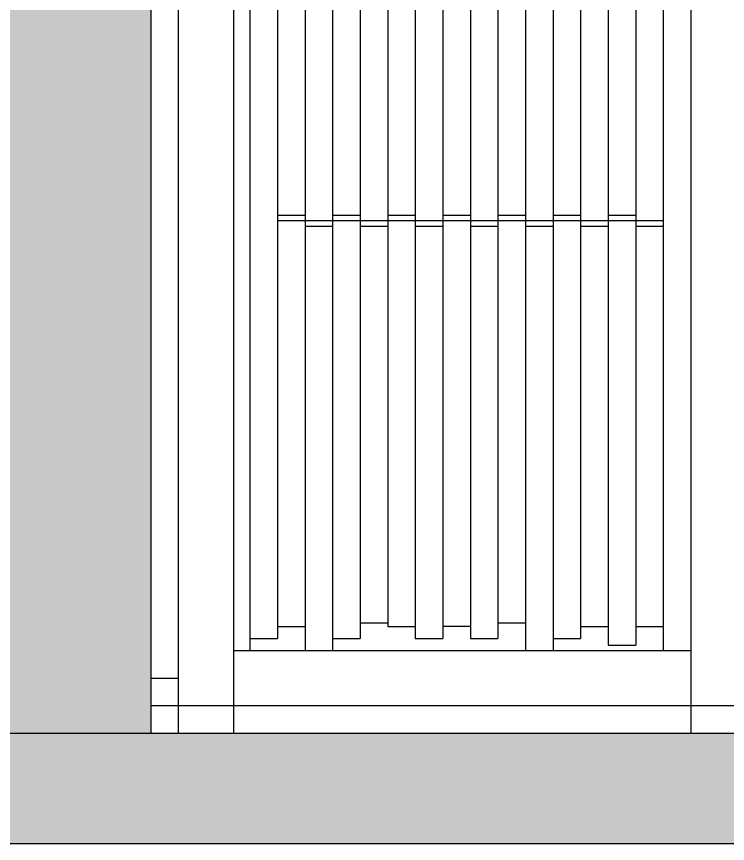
# Model space of a CAD drawing. Header units: millimetres. Extents: x 3409 to 3822, y 896 to 1108.
# Drawn here: x 3421.976 to 3423.266, y 1034.878 to 1036.378 of the extents above; entities that cross this region are included whole.
import ezdxf

# ---------------------------------------------------------------- set-up
doc = ezdxf.new("R2010")
doc.units = ezdxf.units.MM
for name, color, linetype in [('a-epipla', 8, 'Continuous'), ('a-toixoi', 5, 'Continuous'), ('toixoi_provolh', 150, 'Continuous')]:
    doc.layers.add(name, color=color, linetype=linetype)

msp = doc.modelspace()

# ---------------------------------------------------------------- hatches: boundary and pattern name
at = {"layer": 'a-epipla', "true_color": 0xc7c8ca}
h = msp.add_hatch(color=9, dxfattribs=at)
h.dxf.hatch_style = 1
h.paths.add_polyline_path([(3478.5192, 1035.0776), (3412.7192, 1035.0776), (3412.7192, 1034.8776), (3478.5192, 1034.8776)])
at = {"layer": 'toixoi_provolh', "true_color": 0xa7a8aa}
h = msp.add_hatch(color=253, dxfattribs=at)
h.dxf.hatch_style = 1
h.paths.add_polyline_path([(3415.0192, 1038.0776), (3415.0192, 1037.6776)], flags=17)
h.paths.add_polyline_path([(3415.4192, 1038.0776), (3415.0192, 1038.0776), (3415.0192, 1037.6776), (3415.0192, 1035.0776), (3415.4192, 1035.0776)])
h.paths.add_polyline_path([(3418.4192, 1038.0776), (3415.4192, 1038.0776), (3415.4192, 1037.6776), (3418.4192, 1037.6776)])
h.paths.add_polyline_path([(3418.8192, 1038.0776), (3418.4192, 1038.0776), (3418.4192, 1037.6776), (3418.4192, 1035.0776), (3418.8192, 1035.0776)])
h.paths.add_polyline_path([(3421.8192, 1038.0776), (3418.8192, 1038.0776), (3418.8192, 1037.6776), (3421.8192, 1037.6776)])
h.paths.add_polyline_path([(3422.2192, 1038.0776), (3421.8192, 1038.0776), (3421.8192, 1037.6776), (3421.8192, 1035.0776), (3422.2192, 1035.0776)])
h.paths.add_polyline_path([(3425.2192, 1038.0776), (3422.2192, 1038.0776), (3422.2192, 1037.6776), (3425.2192, 1037.6776)])
h.paths.add_polyline_path([(3428.6192, 1038.0776), (3425.6192, 1038.0776), (3425.6192, 1037.6776), (3428.6192, 1037.6776)])
h.paths.add_polyline_path([(3425.6192, 1038.0776), (3425.2192, 1038.0776), (3425.2192, 1037.6776), (3425.2192, 1035.0776), (3425.6192, 1035.0776)])
h.paths.add_polyline_path([(3429.0192, 1038.0776), (3428.6192, 1038.0776), (3428.6192, 1037.6776), (3428.6192, 1035.0776), (3429.0192, 1035.0776)])

# ---------------------------------------------------------------- linework, layer by layer
at = {"layer": 'a-epipla'}
for p, q in [((3422.2692, 1037.6276), (3422.2692, 1035.1276)), ((3422.3692, 1037.6276), (3422.3692, 1035.0776)), ((3423.1992, 1037.6276), (3423.1992, 1035.0776)), ((3422.3992, 1037.5276), (3422.3992, 1035.2276)), ((3422.4992, 1037.5276), (3422.4992, 1035.2276)), ((3422.5492, 1037.5276), (3422.5492, 1035.2276)), ((3422.8992, 1037.5276), (3422.8992, 1035.2276)), ((3422.9492, 1037.5276), (3422.9492, 1035.2276)), ((3423.1492, 1037.5276), (3423.1492, 1035.2276)), ((3423.0492, 1037.5176), (3423.0492, 1035.2376)), ((3423.0992, 1037.5176), (3423.0992, 1035.2376)), ((3422.4492, 1037.5056), (3422.4492, 1035.2496)), ((3422.5992, 1037.5056), (3422.5992, 1035.2496)), ((3422.6992, 1037.5056), (3422.6992, 1035.2496)), ((3422.7492, 1037.5056), (3422.7492, 1035.2496)), ((3422.7992, 1037.5056), (3422.7992, 1035.2496)), ((3422.8492, 1037.5056), (3422.8492, 1035.2496)), ((3422.9992, 1037.5056), (3422.9992, 1035.2496)), ((3422.6492, 1037.4839), (3422.6492, 1035.2713)), ((3422.4492, 1036.0176), (3422.4992, 1036.0176)), ((3422.5492, 1036.0176), (3422.5992, 1036.0176)), ((3422.6492, 1036.0176), (3422.6992, 1036.0176)), ((3422.7492, 1036.0176), (3422.7992, 1036.0176)), ((3422.8492, 1036.0176), (3422.8992, 1036.0176)), ((3422.9492, 1036.0176), (3422.9992, 1036.0176)), ((3423.0492, 1036.0176), (3423.0992, 1036.0176)), ((3422.4492, 1036.0076), (3423.1492, 1036.0076)), ((3422.4992, 1035.9976), (3422.5492, 1035.9976)), ((3422.5992, 1035.9976), (3422.6492, 1035.9976)), ((3422.6992, 1035.9976), (3422.7492, 1035.9976)), ((3422.7992, 1035.9976), (3422.8492, 1035.9976)), ((3422.8992, 1035.9976), (3422.9492, 1035.9976)), ((3422.9992, 1035.9976), (3423.0492, 1035.9976)), ((3423.0992, 1035.9976), (3423.1492, 1035.9976)), ((3422.5992, 1035.2781), (3422.6492, 1035.2781)), ((3422.8492, 1035.2781), (3422.8992, 1035.2781)), ((3422.4492, 1035.2713), (3422.4992, 1035.2713)), ((3422.6492, 1035.2713), (3422.6992, 1035.2713)), ((3422.7992, 1035.2713), (3422.7492, 1035.2713)), ((3422.9992, 1035.2713), (3423.0492, 1035.2713)), ((3423.0992, 1035.2713), (3423.1492, 1035.2713)), ((3422.3992, 1035.2496), (3422.4492, 1035.2496)), ((3422.5492, 1035.2496), (3422.5992, 1035.2496)), ((3422.6992, 1035.2496), (3422.7492, 1035.2496)), ((3422.7992, 1035.2496), (3422.8492, 1035.2496)), ((3422.9492, 1035.2496), (3422.9992, 1035.2496)), ((3423.0492, 1035.2376), (3423.0992, 1035.2376)), ((3422.3692, 1035.2276), (3423.1992, 1035.2276)), ((3422.2192, 1035.1776), (3422.2692, 1035.1776)), ((3422.2192, 1035.1276), (3422.2692, 1035.1276)), ((3422.2692, 1035.1276), (3425.1692, 1035.1276)), ((3422.2692, 1035.1276), (3422.2692, 1035.0776))]:
    msp.add_line(p, q, dxfattribs=at)
at = {"layer": 'a-toixoi'}
for p, q in [((3412.7192, 1035.0776), (3478.5192, 1035.0776)), ((3412.1192, 1034.8776), (3479.1192, 1034.8776))]:
    msp.add_line(p, q, dxfattribs=at)
at = {"layer": 'toixoi_provolh'}
msp.add_line((3422.2192, 1038.0776), (3422.2192, 1035.0776), dxfattribs=at)

doc.saveas('drawing.dxf')
